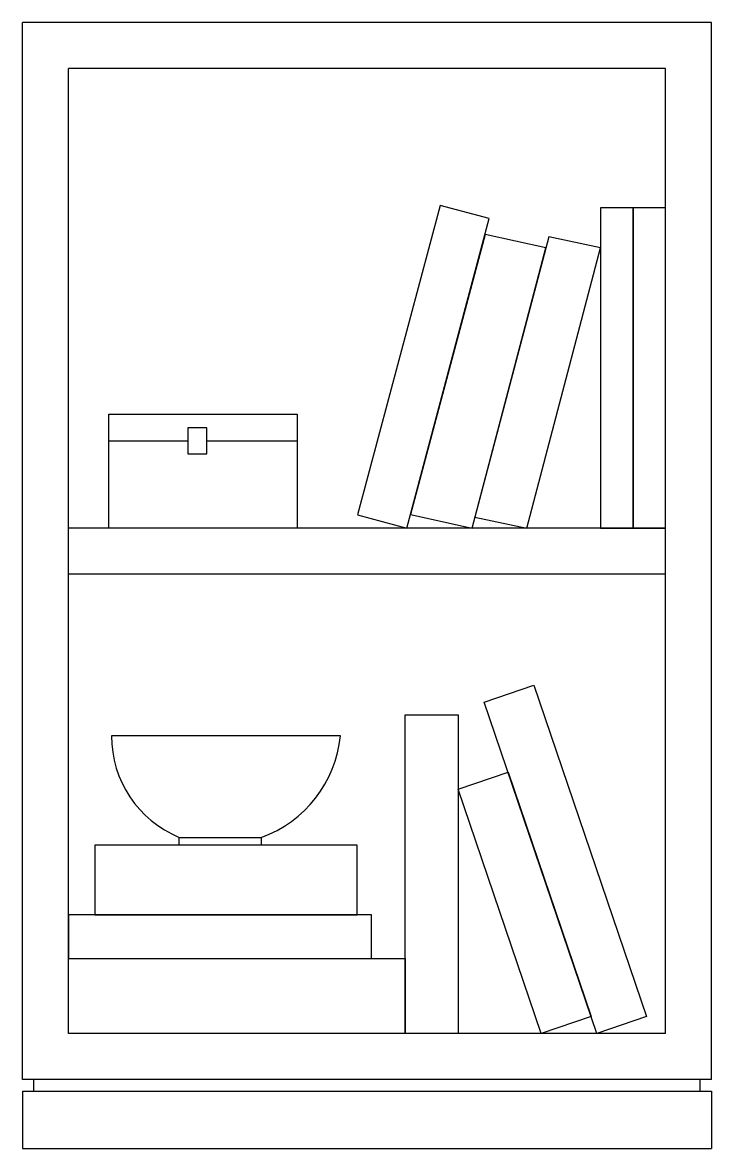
# Model space of a CAD drawing. Header units: millimetres. Extents: x -792.012 to -791.412, y 2632.149 to 2633.129.
import ezdxf

# ---------------------------------------------------------------- set-up
doc = ezdxf.new("R2010")
doc.units = ezdxf.units.MM
doc.header["$LTSCALE"] = 10
doc.layers.add('Móveis_diversos', color=2, linetype='Continuous')

msp = doc.modelspace()

# ---------------------------------------------------------------- linework, layer by layer
at = {"layer": 'Móveis_diversos'}
for p, q in [((-792.01163, 2632.20895), (-792.01163, 2633.12895)), ((-791.41163, 2633.12895), (-792.01163, 2633.12895)), ((-791.41163, 2632.20895), (-791.41163, 2633.12895)), ((-791.97163, 2632.24895), (-791.97163, 2633.08895)), ((-791.45163, 2633.08895), (-791.97163, 2633.08895)), ((-791.45163, 2632.24895), (-791.45163, 2633.08895)), ((-791.45163, 2632.68895), (-791.97163, 2632.68895)), ((-791.45163, 2632.64895), (-791.97163, 2632.64895)), ((-791.45163, 2632.24895), (-791.97163, 2632.24895)), ((-791.41163, 2632.20895), (-792.01163, 2632.20895)), ((-792.00163, 2632.19895), (-792.00163, 2632.20895)), ((-791.42163, 2632.19895), (-791.42163, 2632.20895)), ((-792.01163, 2632.19895), (-791.41163, 2632.19895)), ((-792.01163, 2632.19895), (-792.01163, 2632.14895)), ((-791.41163, 2632.19895), (-791.41163, 2632.14895)), ((-792.01163, 2632.14895), (-791.41163, 2632.14895))]:
    msp.add_line(p, q, dxfattribs=at)
at = {"layer": 'Móveis_diversos', "color": 1}
for p, q in [((-791.93644, 2632.76494), (-791.86768, 2632.76494)), ((-791.8511, 2632.76494), (-791.77235, 2632.76494)), ((-791.73483, 2632.50814), (-791.93401, 2632.50814))]:
    msp.add_line(p, q, dxfattribs=at)
for points in [[(-791.60512, 2632.9583), (-791.64789, 2632.96972), (-791.71981, 2632.70037), (-791.67704, 2632.68895)], [(-791.4799, 2632.96774), (-791.50817, 2632.96774), (-791.50817, 2632.68895), (-791.4799, 2632.68895)], [(-791.45163, 2632.96774), (-791.4799, 2632.96774), (-791.4799, 2632.68895), (-791.45163, 2632.68895)], [(-791.67387, 2632.70082), (-791.62011, 2632.68895), (-791.55582, 2632.93273), (-791.60883, 2632.9444)], [(-791.61759, 2632.69851), (-791.57246, 2632.68895), (-791.50817, 2632.93273), (-791.55329, 2632.9423)], [(-791.77235, 2632.68895), (-791.93644, 2632.68895), (-791.93644, 2632.78818), (-791.77235, 2632.78818)], [(-791.8511, 2632.77623), (-791.86768, 2632.77623), (-791.86768, 2632.75365), (-791.8511, 2632.75365)], [(-791.46813, 2632.26369), (-791.51149, 2632.24895), (-791.60956, 2632.53735), (-791.5662, 2632.55209)], [(-791.67834, 2632.52639), (-791.63218, 2632.52639), (-791.63218, 2632.24895), (-791.67834, 2632.24895)], [(-791.51651, 2632.26369), (-791.55987, 2632.24895), (-791.63218, 2632.46161), (-791.58882, 2632.47635)], [(-791.80374, 2632.41298), (-791.87509, 2632.41298), (-791.87509, 2632.41975), (-791.80374, 2632.41975)], [(-791.94856, 2632.41298), (-791.94856, 2632.35228), (-791.72027, 2632.35228), (-791.72027, 2632.41298)], [(-791.70767, 2632.31431), (-791.70767, 2632.35228), (-791.97163, 2632.35228), (-791.97163, 2632.31431)], [(-791.67834, 2632.31431), (-791.67834, 2632.24895), (-791.97163, 2632.24895), (-791.97163, 2632.31431)]]:
    msp.add_lwpolyline(points, close=True, dxfattribs=at)
for centre, radius, start, end in [((-791.83932, 2632.50742), 0.09469, 179.56911, 247.80561), ((-791.83884, 2632.51818), 0.1045, 289.62344, 354.48684)]:
    msp.add_arc(centre, radius, start, end, dxfattribs=at)

doc.saveas('drawing.dxf')
